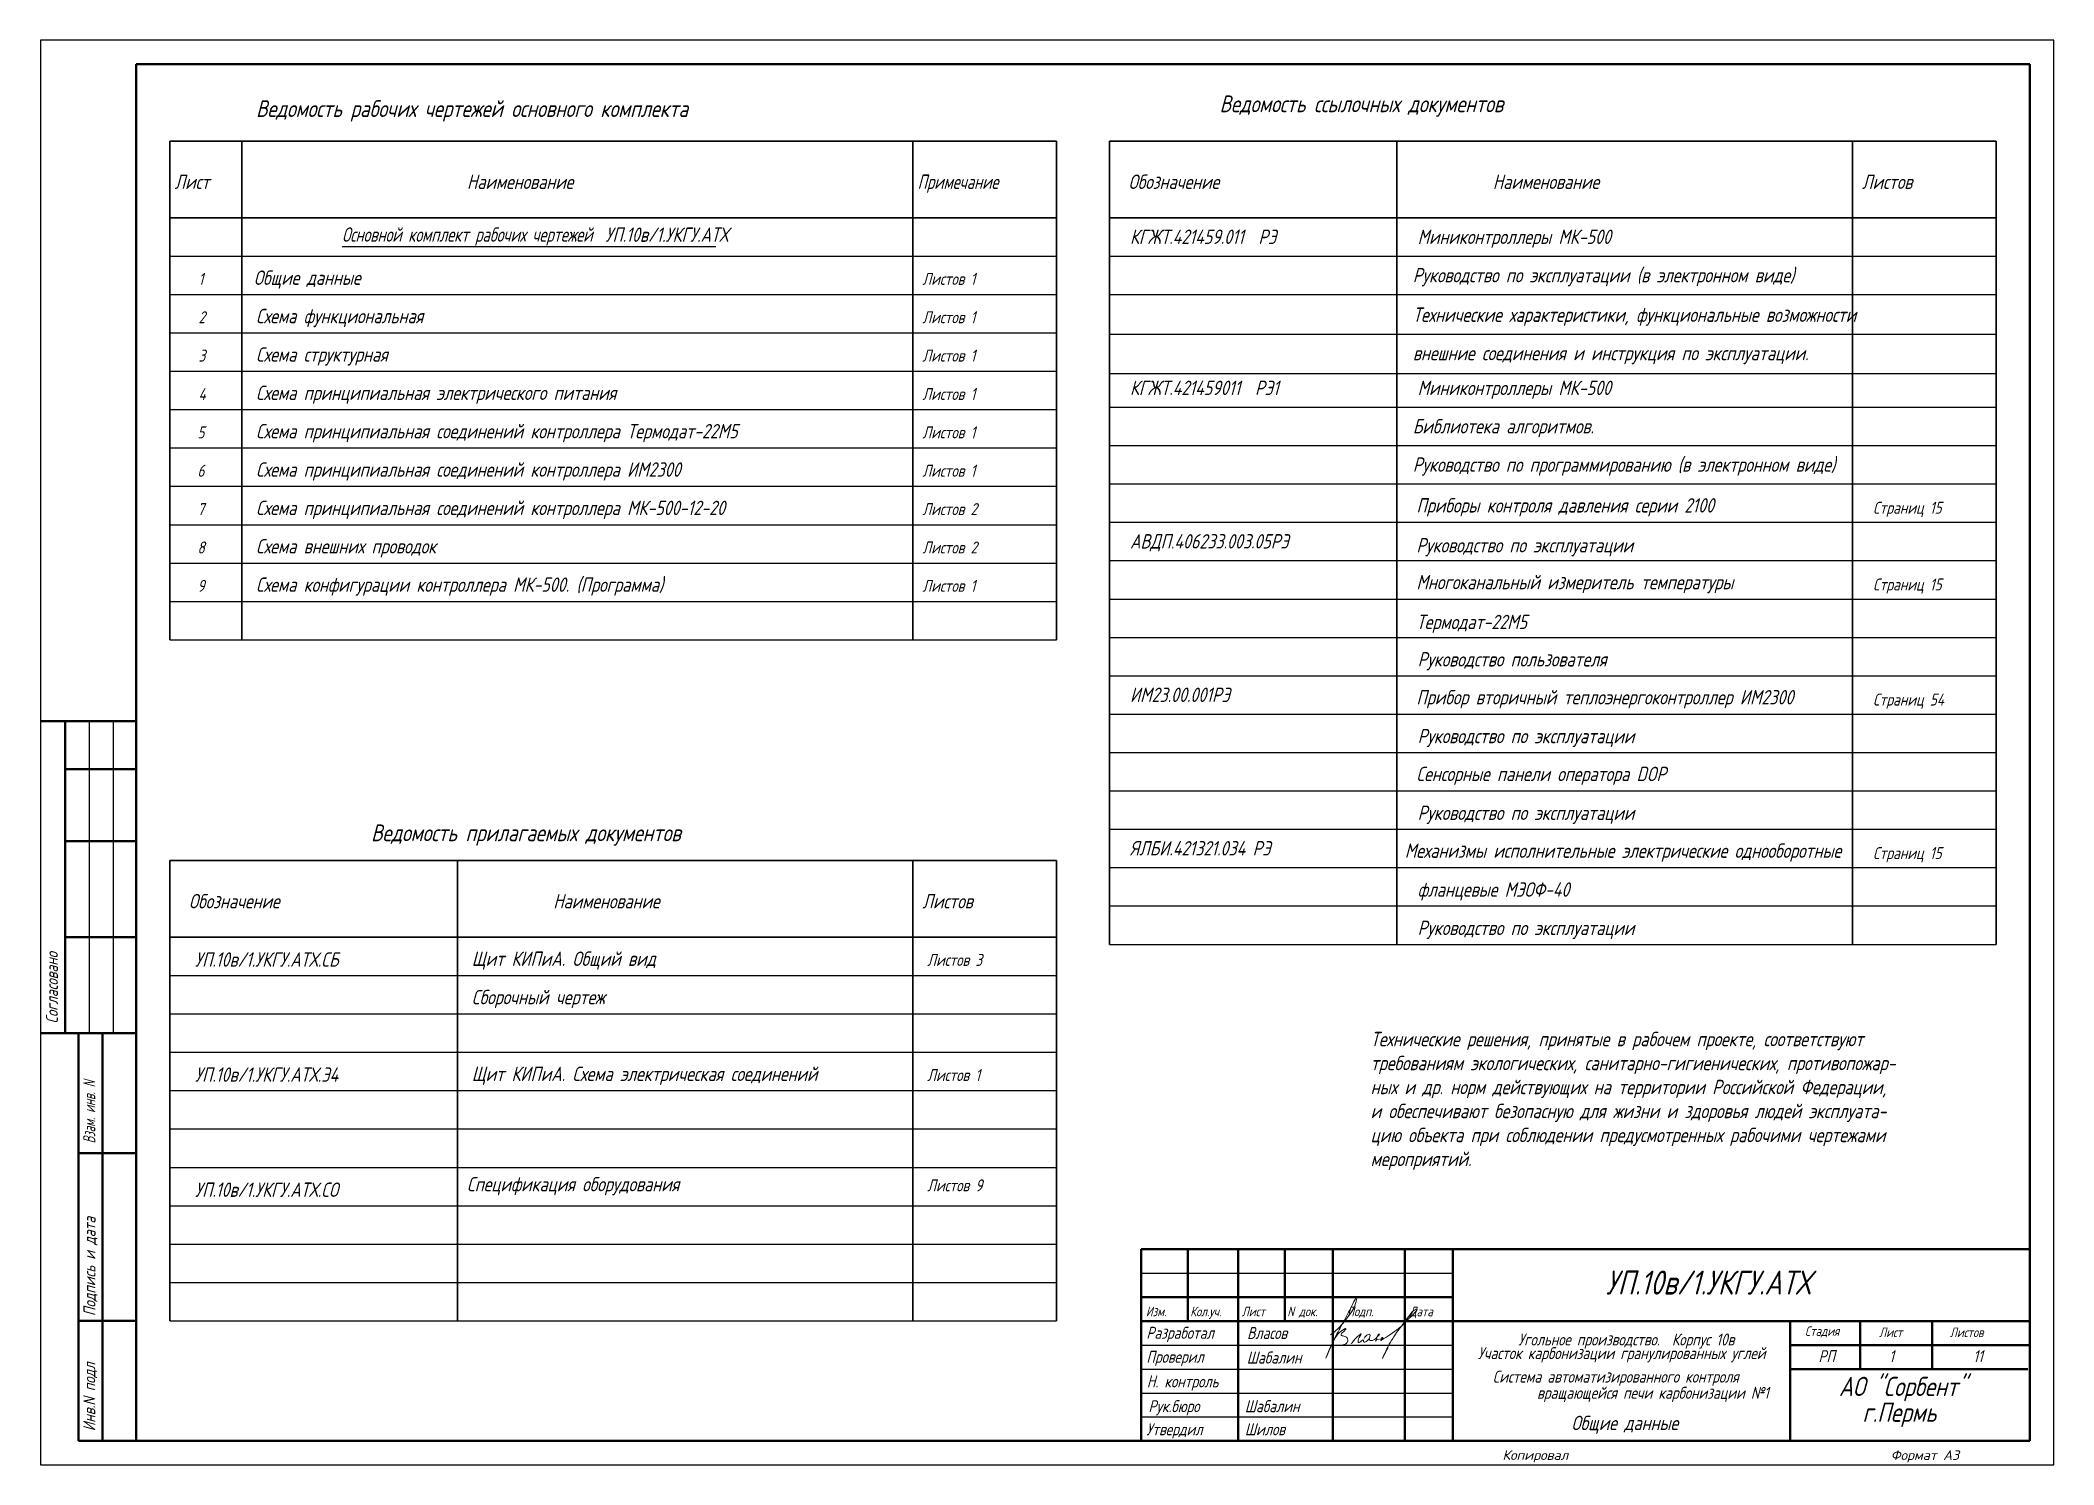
# Model space of a CAD drawing. Extents: x 6 to 426, y 24 to 321.
import ezdxf

# ---------------------------------------------------------------- set-up
doc = ezdxf.new("R2010")
doc.units = 0
doc.header["$MEASUREMENT"] = 0
doc.layers.get('0').update_dxf_attribs({"linetype": 'CONTINUOUS'})
for name, color, linetype, lineweight in [('MAIN', 7, 'CONTINUOUS', 50), ('Орудование', 7, 'CONTINUOUS', 50), ('Текст', 7, 'CONTINUOUS', 50)]:
    doc.layers.add(name, color=color, linetype=linetype, lineweight=lineweight)
doc.layers.add('TEXT', color=250, linetype='CONTINUOUS')
doc.layers.add('проводка', color=184, linetype='CONTINUOUS')
doc.styles.add('ADRF1', font='romans', dxfattribs={"oblique": 15})
doc.styles.add('GOST тип А', font='GOST_A.TTF', dxfattribs={"oblique": 15})
doc.styles.add('ROMANC', font='GOST_A.TTF', dxfattribs={"oblique": 15, "height": 3})
doc.styles.get("Standard").update_dxf_attribs({"font": 'GOST_A.TTF', "oblique": 15})
doc.styles.add('ЕСКД', font='GOST_A.TTF', dxfattribs={"oblique": 15, "height": 2.5})

# ---------------------------------------------------------------- blocks, each defined once
blk = doc.blocks.new('Власов')
at = {"layer": 'проводка', "lineweight": 18}
for points in [[(-0.58, 2.47), (1.27, 4.07), (2.73, 5.82), (3.82, 7.33), (4.64, 9.02), (4.84, 10.28), (4.04, 8.93), (3.16, 7.2), (1.39, 3.86), (0.52, 2.26), (-1.55, -2.37), (-0.72, -0.35), (0.34, 1.8), (1.73, 3.31), (2.62, 3.78), (2.31, 3.3), (1.91, 2.96), (1.61, 2.44), (2.21, 2.21), (2.85, 1.83), (2.99, 1.4), (2.77, 0.75), (2.36, 0.49), (2.18, 0.43), (2.07, 0.4), (1.98, 0.4)], [(3.73, 0.66), (4.37, 1.39), (4.91, 2.01), (5.22, 2.29), (5.78, 2.66), (5.59, 2.28), (5.16, 1.05), (5.19, 0.9), (5.7, 1.1), (6.25, 1.38), (6.27, 1.2), (6.3, 1.02), (7.02, 1.21), (7.63, 2.13), (7.63, 2.52), (6.76, 2.22), (6.42, 1.7)]]:
    blk.add_spline(points, degree=3, dxfattribs=at)
for points, knots in [([(9.73, 1.6), (9.73, 1.6), (10.28, 1.61), (10.33, 1.73), (10.3, 1.95), (10.1, 1.88), (9.94, 1.44), (9.82, 1.2), (10.65, 1.75), (14.06, 4.01), (14.83, 4.98), (18.2, 8.2), (16.58, 7.61), (15.42, 5.89), (12.84, 2.54), (12.14, 1.35), (11.17, -0.37), (10.2, -2.51), (10.72, -1.41), (10.96, -1), (11.17, -0.6), (11.31, -0.38), (11.4, -0.29)], [5.202172, 5.202172, 5.202172, 5.202172, 5.207482, 5.981017, 6.074049, 6.477149, 7.534813, 8.416864, 10.873297, 16.080912, 19.105162, 21.731982, 23.469351, 25.755203, 29.311429, 34.513333, 38.416271, 38.862024, 39.053994, 43.961574, 49.897464, 51.239132, 51.239132, 51.239132, 51.239132]), ([(7.53, 1.66), (7.5, 1.54), (7.54, 1.28), (8.01, 1.24), (8.83, 1.57), (9.1, 2.08), (9.9, 2.69), (9.43, 2.64), (9.3, 2.52), (9.14, 2.21), (9.04, 1.25), (8.71, 1.13), (8.92, 1.39), (9.3, 1.54), (9.6, 1.6)], [0, 0, 0, 0, 0.614094, 1.118723, 1.807789, 3.045572, 4.744461, 5.191863, 5.576495, 6.389957, 8.441618, 9.345517, 10.182193, 10.758393, 10.758393, 10.758393, 10.758393])]:
    blk.add_open_spline(points, degree=3, knots=knots, dxfattribs=at)

msp = doc.modelspace()

# ---------------------------------------------------------------- linework, layer by layer
for p, q in [((426, 321), (6, 321)), ((6, 321), (6, 24)), ((426, 24), (426, 321)), ((68.95, 278), (146.92, 278)), ((6, 24), (426, 24))]:
    msp.add_line(p, q)
at = {"lineweight": 40}
for p, q in [((26, 29), (26, 316)), ((26, 316), (421, 316)), ((421, 316), (421, 29)), ((421, 29), (13.99, 29))]:
    msp.add_line(p, q, dxfattribs=at)
at = {"color": 7, "lineweight": 30}
for p, q in [((33, 300), (33, 196)), ((33, 300), (218, 300)), ((48, 300), (48, 196)), ((188, 300), (188, 196)), ((188, 300), (188, 196)), ((218, 300), (218, 196)), ((229, 300), (414, 300)), ((229, 300), (229, 132.5)), ((289, 300), (289, 132.5)), ((384, 300), (384, 132.5)), ((414, 300), (414, 132.5)), ((33, 284), (218, 284)), ((229, 284), (414, 284)), ((33, 150), (33, 54)), ((33, 150), (218, 150)), ((93, 150), (93, 54)), ((188, 150), (188, 54)), ((218, 150), (218, 54)), ((33, 134), (218, 134))]:
    msp.add_line(p, q, dxfattribs=at)
at = {"color": 7}
for p, q in [((33, 276), (218, 276)), ((229, 276), (414, 276)), ((33, 268), (218, 268)), ((229, 268), (414, 268)), ((33, 260), (218, 260)), ((229, 259.75), (414, 259.75)), ((33, 252), (218, 252)), ((229, 251.5), (414, 251.5)), ((33, 244), (218, 244)), ((229, 244.5), (414, 244.5)), ((33, 236), (218, 236)), ((229, 236.5), (414, 236.5)), ((33, 228), (218, 228)), ((33, 228), (218, 228)), ((229, 228.5), (414, 228.5)), ((33, 220), (218, 220)), ((229, 220.5), (414, 220.5)), ((33, 212), (218, 212)), ((229, 212.5), (414, 212.5)), ((229, 212.5), (414, 212.5)), ((33, 204), (218, 204)), ((229, 204.5), (414, 204.5)), ((33, 196), (218, 196)), ((229, 196.5), (414, 196.5)), ((229, 188.5), (414, 188.5)), ((229, 180.5), (414, 180.5)), ((229, 180.5), (414, 180.5)), ((229, 172.5), (414, 172.5)), ((229, 164.5), (414, 164.5)), ((229, 156.5), (414, 156.5)), ((229, 148.5), (414, 148.5)), ((229, 140.5), (414, 140.5)), ((229, 132.5), (414, 132.5)), ((33, 126), (218, 126)), ((33, 118), (218, 118)), ((33, 110), (218, 110)), ((33, 102), (218, 102)), ((33, 94), (218, 94)), ((33, 86), (218, 86)), ((33, 78), (218, 78)), ((33, 78), (218, 78)), ((33, 70), (218, 70)), ((33, 62), (218, 62)), ((33, 54), (218, 54))]:
    msp.add_line(p, q, dxfattribs=at)
at = {"color": 0, "linetype": 'Continuous', "lineweight": 40}
for p, q in [((235.62, 68.95), (421, 68.95)), ((245.37, 68.95), (245.37, 53.95)), ((255.87, 68.95), (255.87, 28.95)), ((265.62, 68.95), (265.62, 53.95)), ((275.62, 68.95), (275.62, 28.95)), ((290.62, 68.95), (290.62, 28.95)), ((300.68, 68.95), (300.68, 28.85)), ((235.62, 58.95), (300.62, 58.95)), ((235.62, 53.95), (421, 53.95)), ((371, 43.95), (420.62, 43.95))]:
    msp.add_line(p, q, dxfattribs=at)
at = {"color": 0, "linetype": 'ByBlock', "lineweight": 40}
for p, q in [((235.62, 68.95), (235.62, 29)), ((371, 29), (371, 53.95)), ((385.62, 43.95), (385.62, 53.95)), ((400.62, 43.95), (400.62, 53.95)), ((371, 48.95), (421, 48.95))]:
    msp.add_line(p, q, dxfattribs=at)
at = {"color": 0, "linetype": 'Continuous'}
for p, q in [((235.62, 63.95), (300.62, 63.95)), ((235.62, 48.95), (300.62, 48.95)), ((235.62, 43.95), (300.62, 43.95)), ((235.62, 38.95), (300.62, 38.95)), ((235.62, 33.95), (300.62, 33.95))]:
    msp.add_line(p, q, dxfattribs=at)
at = {"layer": 'MAIN', "color": 7, "linetype": 'Continuous', "lineweight": 40}
for p, q in [((5.99, 179), (25.99, 179)), ((11.18, 179), (11.18, 114)), ((11.18, 169), (25.99, 169)), ((11.18, 154), (25.99, 154)), ((11.18, 134), (25.99, 134)), ((5.99, 114), (25.99, 114)), ((13.99, 113.98), (13.99, 88.98)), ((18.99, 113.98), (18.99, 28.98)), ((13.99, 28.98), (13.99, 88.98)), ((13.99, 88.98), (25.99, 88.98)), ((13.99, 53.98), (25.99, 53.98))]:
    msp.add_line(p, q, dxfattribs=at)
at = {"layer": 'MAIN', "color": 7, "linetype": 'Continuous', "lineweight": -3}
for p, q in [((16.18, 179), (16.18, 114)), ((21.18, 179), (21.18, 114)), ((25.99, 29.98), (25.99, 59.98))]:
    msp.add_line(p, q, dxfattribs=at)

# ---------------------------------------------------------------- block references
at = {"color": 0, "lineweight": 15}
msp.add_blockref('Власов', (275.73, 48.6, -10), dxfattribs=at)

# ---------------------------------------------------------------- texts
at = {"oblique": 15}
for s, height, style, p in [('Ведомость рабочих чертежей основного комплекта', 3.5, 'ROMANC', (51, 305)), ('Ведомость ссылочных документов', 3.5, 'ROMANC', (252, 306)), ('КГЖТ.421459.011  РЭ', 3, 'ROMANC', (233.31, 278.53)), ('Миниконтроллеры МК-500', 3, 'ROMANC', (293.31, 278.53)), (' Общие данные', 3, 'ROMANC', (49, 270)), ('Руководство по эксплуатации (в электронном виде)', 3, 'ROMANC', (292.31, 270.53)), ('Схема функциональная', 3, 'ROMANC', (51, 262)), ('Технические характеристики, функциональные возможности', 3, 'ROMANC', (292.31, 262.28)), ('Схема структурная', 3, 'ROMANC', (51, 254)), ('внешние соединения и инструкция по эксплуатации.', 3, 'ROMANC', (292.31, 254.28)), ('Схема принципиальная электрического питания', 3, 'ROMANC', (51, 246)), ('КГЖТ.421459011  РЭ1', 3, 'ROMANC', (233.31, 247.03)), ('Миниконтроллеры МК-500', 3, 'ROMANC', (293.31, 247.03)), ('Схема принципиальная соединений контроллера Термодат-22М5', 3, 'ROMANC', (51, 238)), ('Библиотека алгоритмов.', 3, 'ROMANC', (292.31, 239.03)), ('Схема принципиальная соединений контроллера ИМ2300 ', 3, 'ROMANC', (51, 230)), ('Руководство по программированию (в электронном виде)', 3, 'ROMANC', (292.31, 231.03)), ('Схема принципиальная соединений контроллера МК-500-12-20 ', 3, 'ROMANC', (51, 222)), ('Приборы контроля давления серии 2100', 3, 'ROMANC', (293.06, 222.53)), ('Схема внешних проводок', 3, 'ROMANC', (51, 214)), ('АВДП.406233.003.05РЭ', 3, 'ROMANC', (233.31, 215.03)), ('Руководство по эксплуатации', 3, 'ROMANC', (293.06, 214.22)), ('Схема конфигурации контроллера МК-500. (Программа)', 3, 'ROMANC', (51, 206)), ('Многоканальный измеритель температуры', 3, 'ROMANC', (293.06, 206.53)), ('Термодат-22М5', 3, 'ROMANC', (293.06, 198.22)), ('Руководство пользователя', 3, 'ROMANC', (293.31, 190.43)), ('ИМ23.00.001РЭ', 3, 'ROMANC', (233.31, 183.03)), ('Прибор вторичный теплоэнергоконтроллер ИМ2300', 3, 'ROMANC', (293.06, 182.53)), ('Руководство по эксплуатации', 3, 'ROMANC', (293.31, 174.43)), ('Сенсорные панели оператора DOP', 3, 'ROMANC', (293.06, 166.53)), ('Руководство по эксплуатации', 3, 'ROMANC', (293.31, 158.43)), ('ЯЛБИ.421321.034 РЭ', 3, 'ROMANC', (233.31, 151.03)), ('Механизмы исполнительные электрические однооборотные ', 3, 'ROMANC', (290.63, 150.53)), ('фланцевые МЭОФ-40', 3, 'ROMANC', (293.31, 142.43)), ('Руководство по эксплуатации', 3, 'ROMANC', (293.31, 134.43)), ('Копировал', 2, 'ADRF1', (311, 25)), ('Формат A3', 2, 'ADRF1', (392, 25))]:
    msp.add_text(s, height=height, dxfattribs=dict(at, style=style)).set_placement(p)
at = {"color": 7, "lineweight": 30, "style": 'ROMANC', "oblique": 15}
for s, p in [('Лист', (34, 290)), ('Наименование ', (95, 290)), ('Обозначение', (233, 290)), ('Наименование ', (309, 290)), ('Листов', (386, 290)), ('Обозначение', (37, 140)), ('Наименование ', (113, 140)), ('Листов', (190, 140))]:
    msp.add_text(s, height=3, dxfattribs=at).set_placement(p)
at = {"color": 7, "lineweight": 30, "style": 'ROMANC', "oblique": 15, "width": 0.9}
msp.add_text('Примечание', height=3, dxfattribs=at).set_placement((189, 290))
at = {"style": 'ROMANC', "oblique": 15, "width": 0.9}
msp.add_text('Основной комплект рабочих чертежей ', height=3, dxfattribs=at).set_placement((68.95, 279))
at = {"color": 7, "oblique": 15}
for s, height, style, p in [('1', 2.5, 'ROMANC', (39, 270)), ('Листов 1', 2.5, 'ROMANC', (190, 270)), ('2', 2.5, 'ROMANC', (39, 262)), ('Листов 1', 2.5, 'ROMANC', (190, 262)), ('3', 2.5, 'ROMANC', (39, 254)), ('Листов 1', 2.5, 'ROMANC', (190, 254)), ('4', 2.5, 'ROMANC', (39, 246)), ('Листов 1', 2.5, 'ROMANC', (190, 246)), ('5', 2.5, 'ROMANC', (38.77, 238)), ('Листов 1', 2.5, 'ROMANC', (190, 238)), ('6', 2.5, 'ROMANC', (38.77, 230)), ('Листов 1', 2.5, 'ROMANC', (190, 230)), ('7', 2.5, 'ROMANC', (38.77, 222)), ('Листов 2', 2.5, 'ROMANC', (190, 222)), ('Страниц 15', 2.5, 'ROMANC', (388.31, 222.28)), ('8', 2.5, 'ROMANC', (38.77, 214)), ('Листов 2', 2.5, 'ROMANC', (190, 214)), ('9', 2.5, 'ROMANC', (38.77, 206)), ('Листов 1', 2.5, 'ROMANC', (190, 206)), ('Страниц 15', 2.5, 'ROMANC', (388.31, 206.28)), ('Страниц 54', 2.5, 'ROMANC', (388.31, 182.28)), ('Ведомость прилагаемых документов', 3.5, 'ROMANC', (75, 154)), ('Страниц 15', 2.5, 'ROMANC', (388.31, 150.28)), ('Листов 3', 2.5, 'ROMANC', (191, 128)), ('Сборочный чертеж', 3, 'ROMANC', (96, 120)), ('Щит КИПиА. Схема электрическая соединений', 3, 'ROMANC', (96, 104)), ('Листов 1', 2.5, 'ROMANC', (191, 104)), ('Спецификация оборудования', 3, 'ROMANC', (95, 81)), ('Листов 9', 2.5, 'ROMANC', (191, 81)), ('АО "Сорбент"', 4, 'GOST тип А', (381.19, 38.32)), ('г.Пермь', 4, 'GOST тип А', (386.11, 32.93))]:
    msp.add_text(s, height=height, dxfattribs=dict(at, style=style)).set_placement(p)
for s, height, p in [('Щит КИПиА. Общий вид', 3, (96, 128)), ('Рук.бюро', 2.5, (237.15, 34.95)), ('Шабалин', 2.5, (257.26, 34.95)), ('Шилов', 2.5, (257.26, 30.13))]:
    msp.add_text(s, height=height, dxfattribs=at).set_placement(p)
at = {"color": 0, "linetype": 'Continuous', "oblique": 15}
for s, p in [('Изм.', (236.62, 54.95)), ('Кол.уч.', (245.87, 54.95)), ('Лист', (256.62, 54.95)), ('N док.', (266.12, 54.95)), ('Подп.', (278.62, 54.95)), ('Дата', (291.62, 54.95)), ('Стадия', (374.12, 50.86)), ('Лист', (389.56, 50.6)), ('Листов ', (404.32, 50.6))]:
    msp.add_text(s, height=2, dxfattribs=at).set_placement(p)
at = {"linetype": 'Continuous', "lineweight": -3, "oblique": 15}
for s, p in [('Угольное производство.  Корпус 10в', (314.3, 48.86)), ('Участок карбонизации гранулированных углей', (305.89, 46.01))]:
    msp.add_text(s, height=2.5, dxfattribs=at).set_placement(p)
at = {"linetype": 'Continuous', "oblique": 15}
for s, p in [('Система автоматизированного контроля', (308.98, 41.11)), ('вращающейся печи карбонизации №1', (318.21, 37.74))]:
    msp.add_text(s, height=2.5, dxfattribs=at).set_placement(p)
at = {"layer": 'MAIN', "color": 7, "linetype": 'Continuous', "lineweight": -3, "oblique": 15}
msp.add_text('Согласовано', height=2.5, rotation=90, dxfattribs=at).set_placement((9.66, 116))
at = {"layer": 'MAIN', "color": 7, "linetype": 'Continuous', "lineweight": -3, "style": 'ROMANC', "oblique": 15}
for s, p in [('Технические решения, принятые в рабочем проекте, соответствуют', (283.5, 111.25)), ('требованиям экологических, санитарно-гигиенических, противопожар-', (283.5, 106.25)), ('ных и др. норм действующих на территории Российской Федерации,', (283.5, 101.25)), ('и обеспечивают безопасную для жизни и здоровья людей эксплуата-', (283.5, 96.25)), ('цию объекта при соблюдении предусмотренных рабочими чертежами', (283.5, 91.25)), ('мероприятий.', (283.5, 86.25))]:
    msp.add_text(s, height=3, dxfattribs=at).set_placement(p)
at = {"layer": 'MAIN', "color": 7, "linetype": 'Continuous', "lineweight": -3, "style": 'ROMANC', "oblique": 15, "width": 0.8}
msp.add_text('Взам. инв. N', height=2.5, rotation=90, dxfattribs=at).set_placement((17.46, 90.98))
at = {"layer": 'MAIN', "color": 7, "linetype": 'Continuous', "lineweight": -3, "style": 'ROMANC', "oblique": 15}
for s, p in [('Подпись и дата', (17.51, 54.98)), ('Инв.N подл', (17.46, 30.98))]:
    msp.add_text(s, height=2.5, rotation=90, dxfattribs=at).set_placement(p)
at = {"layer": 'MAIN', "color": 7, "linetype": 'Continuous', "lineweight": -3, "oblique": 15}
msp.add_text('Общие данные', height=3, dxfattribs=at).set_placement((325.39, 31.21))
at = {"layer": 'TEXT', "color": 7, "linetype": 'Continuous', "lineweight": -3, "oblique": 15}
for s, height, p in [('УП.10в/1.УКГУ.АТХ', 3, (123.87, 278.97)), ('УП.10в/1.УКГУ.АТХ.СБ', 3, (38.27, 127.84)), ('УП.10в/1.УКГУ.АТХ.Э4', 3, (38.27, 103.84)), ('УП.10в/1.УКГУ.АТХ.СО', 3, (38.27, 79.84)), ('Разработал', 2.5, (236.72, 50.25)), ('Власов', 2.5, (257.74, 50.21)), ('Проверил', 2.5, (236.72, 45.25)), ('Шабалин', 2.5, (257.67, 45.09)), ('Н. контроль', 2.5, (236.82, 40.12)), ('Утвердил', 2.5, (236.72, 30.13))]:
    msp.add_text(s, height=height, dxfattribs=at).set_placement(p)
at = {"layer": 'Орудование', "insert": (353.91, 61.97), "char_height": 5, "width": 120, "attachment_point": 5, "style": 'ЕСКД'}
msp.add_mtext('УП.10в/1.УКГУ.АТХ', dxfattribs=at)
at = {"layer": 'Текст', "lineweight": -3, "oblique": 15}
for s, p in [('РП', (376.92, 45.38, 10)), ('1', (391.67, 45.38, 10)), ('11', (409.2, 45.38, 10))]:
    msp.add_text(s, height=2.5, dxfattribs=at).set_placement(p)

doc.saveas('drawing.dxf')
